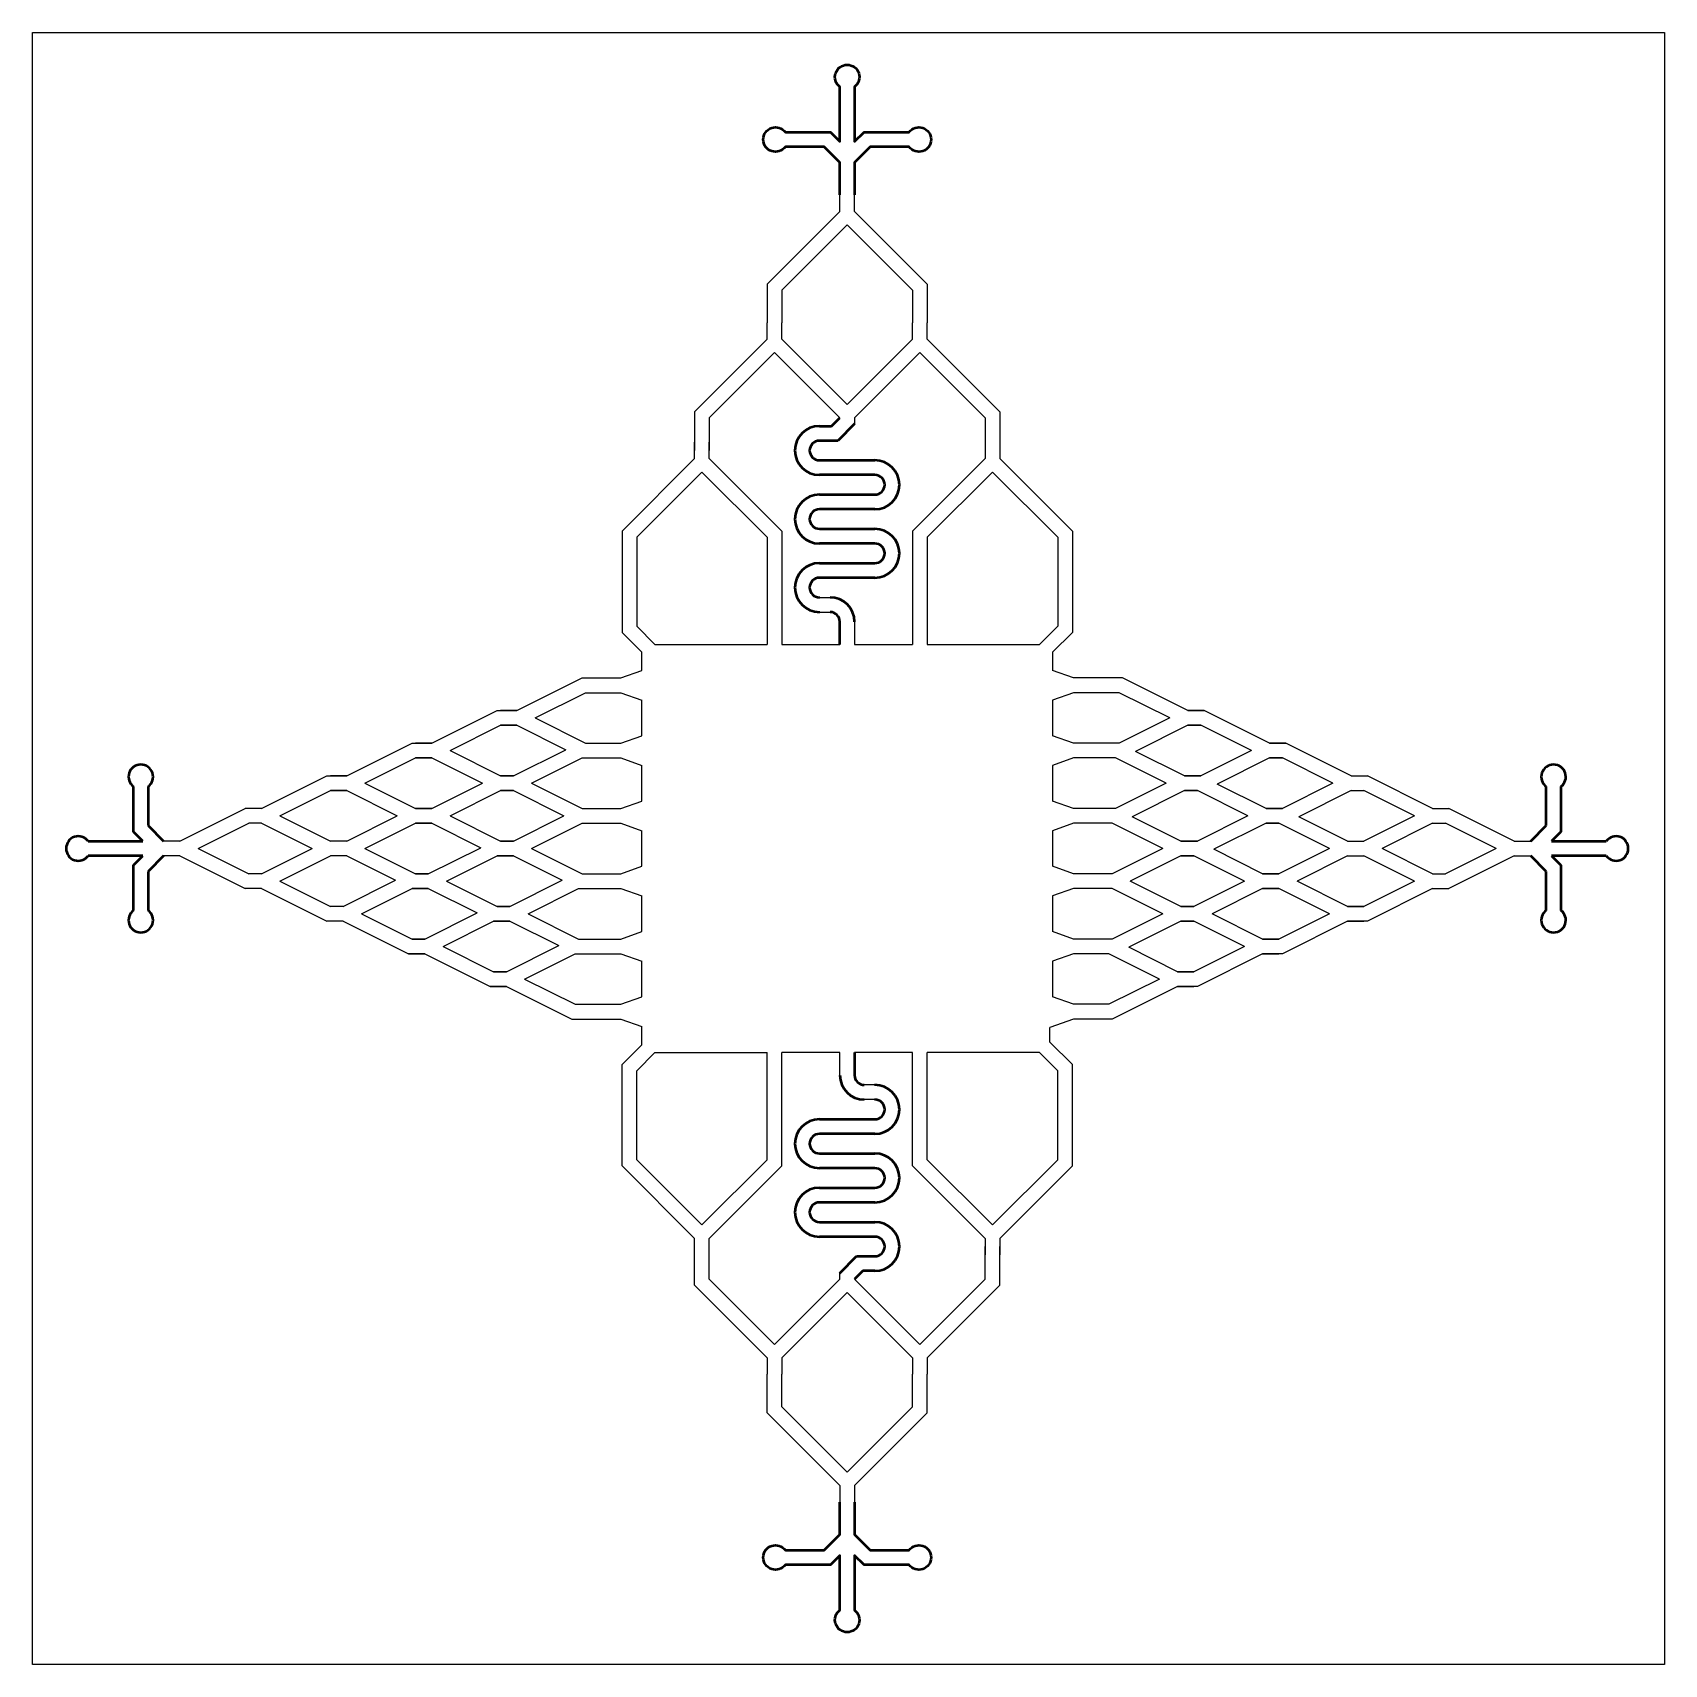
# Model space of a CAD drawing. Header units: millimetres. Extents: x 0 to 100, y 0 to 100.
import ezdxf

# ---------------------------------------------------------------- set-up
doc = ezdxf.new("R2010")
doc.units = ezdxf.units.MM
doc.layers.add('Visible (ISO)', color=7, linetype='Continuous', lineweight=50)

msp = doc.modelspace()

# ---------------------------------------------------------------- linework, layer by layer
for p, q in [((49.47, 89.04), (49.47, 90.05)), ((50.37, 89.04), (50.37, 90.05)), ((49.47, 89.04), (45.02, 84.59)), ((50.37, 89.04), (54.82, 84.59)), ((49.92, 88.22), (45.92, 84.22)), ((49.92, 88.22), (53.92, 84.22)), ((45.02, 84.59), (45.02, 82.22)), ((45.92, 84.22), (45.92, 82.22)), ((53.92, 84.22), (53.92, 82.22)), ((54.82, 84.59), (54.82, 82.22)), ((45.02, 81.22), (45.02, 82.22)), ((45.92, 81.22), (45.92, 82.22)), ((53.92, 81.22), (53.92, 82.22)), ((54.82, 81.22), (54.82, 82.22)), ((45.02, 81.22), (40.57, 76.77)), ((45.92, 81.22), (49.92, 77.22)), ((53.92, 81.22), (49.92, 77.22)), ((54.82, 81.22), (59.27, 76.77)), ((45.47, 80.4), (41.47, 76.4)), ((45.47, 80.4), (49.47, 76.4)), ((54.37, 80.4), (50.37, 76.4)), ((54.37, 80.4), (58.37, 76.4)), ((40.57, 76.77), (40.57, 74.4)), ((41.47, 76.4), (41.47, 74.4)), ((49.47, 76.4), (49.47, 76.4)), ((50.37, 76.4), (50.37, 76.02)), ((58.37, 76.4), (58.37, 74.4)), ((59.27, 76.77), (59.27, 74.4)), ((40.57, 73.9), (40.57, 74.9)), ((41.47, 73.9), (41.47, 74.9)), ((58.37, 74.4), (58.37, 73.9)), ((59.27, 74.4), (59.27, 73.9)), ((40.57, 73.9), (36.12, 69.45)), ((41.02, 73.07), (37.02, 69.07)), ((41.02, 73.07), (45.02, 69.07)), ((41.47, 73.9), (45.92, 69.45)), ((58.37, 73.9), (53.92, 69.45)), ((58.82, 73.07), (54.82, 69.07)), ((58.82, 73.07), (62.82, 69.07)), ((59.27, 73.9), (63.72, 69.45)), ((36.12, 69.45), (36.12, 63.24)), ((37.02, 69.07), (37.02, 63.62)), ((45.02, 69.07), (45.02, 62.5)), ((45.92, 69.45), (45.92, 62.5)), ((53.92, 69.45), (53.92, 62.5)), ((54.82, 69.07), (54.82, 62.5)), ((62.82, 69.07), (62.82, 63.62)), ((63.72, 69.45), (63.72, 63.24)), ((48.22, 65.39), (49.02, 65.39)), ((48.22, 64.49), (48.87, 64.49)), ((36.12, 63.24), (37.34, 62.03)), ((37.02, 63.62), (38.14, 62.5)), ((50.37, 63.98), (50.37, 62.5)), ((62.82, 63.62), (61.7, 62.5)), ((63.72, 63.24), (62.5, 62.03)), ((37.34, 60.91), (37.34, 62.03)), ((29.68, 58.45), (33.68, 60.45)), ((33.68, 60.45), (36.05, 60.45)), ((36.05, 60.45), (37.34, 60.91)), ((63.79, 60.45), (62.5, 60.91)), ((66.8, 60.45), (63.79, 60.45)), ((70.8, 58.45), (66.8, 60.45)), ((30.79, 58), (33.89, 59.55)), ((33.89, 59.55), (36.05, 59.55)), ((36.05, 59.55), (37.34, 59.09)), ((63.79, 59.55), (62.5, 59.09)), ((66.59, 59.55), (63.79, 59.55)), ((69.69, 58), (66.59, 59.55)), ((24.46, 56.45), (28.46, 58.45)), ((28.46, 58.45), (29.68, 58.45)), ((29.68, 58.45), (28.68, 58.45)), ((30.79, 58), (33.89, 56.45)), ((69.69, 58), (66.59, 56.45)), ((71.8, 58.45), (70.8, 58.45)), ((70.8, 58.45), (71.8, 58.45)), ((75.8, 56.45), (71.8, 58.45)), ((25.58, 56), (28.68, 57.55)), ((29.68, 57.55), (28.68, 57.55)), ((28.68, 57.55), (29.68, 57.55)), ((29.68, 57.55), (32.67, 56.05)), ((70.8, 57.55), (67.59, 55.95)), ((71.59, 57.55), (70.8, 57.55)), ((70.8, 57.55), (71.59, 57.55)), ((74.69, 56), (71.59, 57.55)), ((19.25, 54.45), (23.25, 56.45)), ((23.25, 56.45), (24.46, 56.45)), ((24.46, 56.45), (23.46, 56.45)), ((25.58, 56), (28.68, 54.45)), ((29.46, 54.45), (32.67, 56.05)), ((33.89, 56.45), (36.05, 56.45)), ((33.89, 56.45), (35.84, 56.45)), ((36.05, 56.45), (37.34, 56.91)), ((63.79, 56.45), (62.5, 56.91)), ((66.59, 56.45), (63.79, 56.45)), ((66.59, 56.45), (63.79, 56.45)), ((74.69, 56), (71.59, 54.45)), ((76.8, 56.45), (75.8, 56.45)), ((75.8, 56.45), (76.8, 56.45)), ((80.8, 54.45), (76.8, 56.45)), ((20.36, 54), (23.46, 55.55)), ((24.46, 55.55), (23.46, 55.55)), ((23.46, 55.55), (24.46, 55.55)), ((24.46, 55.55), (27.56, 54)), ((30.58, 54), (33.68, 55.55)), ((33.68, 55.55), (35.84, 55.55)), ((33.68, 55.55), (36.05, 55.55)), ((36.05, 55.55), (37.34, 55.09)), ((63.79, 55.55), (62.5, 55.09)), ((66.37, 55.55), (63.79, 55.55)), ((66.37, 55.55), (64.21, 55.55)), ((69.47, 54), (66.37, 55.55)), ((70.59, 54.45), (67.59, 55.95)), ((75.8, 55.55), (72.59, 53.95)), ((76.59, 55.55), (75.8, 55.55)), ((75.8, 55.55), (76.59, 55.55)), ((79.69, 54), (76.59, 55.55)), ((14.03, 52.45), (18.03, 54.45)), ((18.03, 54.45), (19.25, 54.45)), ((19.25, 54.45), (18.25, 54.45)), ((20.36, 54), (23.46, 52.45)), ((28.68, 54.45), (29.46, 54.45)), ((28.68, 54.45), (29.46, 54.45)), ((29.46, 54.45), (28.68, 54.45)), ((30.58, 54), (33.68, 52.45)), ((69.47, 54), (66.37, 52.45)), ((71.59, 54.45), (70.59, 54.45)), ((71.59, 54.45), (70.59, 54.45)), ((70.59, 54.45), (71.59, 54.45)), ((79.69, 54), (76.59, 52.45)), ((80.8, 54.45), (81.8, 54.45)), ((85.8, 52.45), (81.8, 54.45)), ((15.15, 52), (18.25, 53.55)), ((18.25, 53.55), (19.25, 53.55)), ((19.25, 53.55), (18.25, 53.55)), ((19.25, 53.55), (22.35, 52)), ((24.46, 52.45), (27.56, 54)), ((25.58, 52), (28.68, 53.55)), ((28.68, 53.55), (29.46, 53.55)), ((28.68, 53.55), (29.46, 53.55)), ((29.46, 53.55), (28.68, 53.55)), ((29.46, 53.55), (32.56, 52)), ((70.59, 53.55), (67.38, 51.95)), ((71.38, 53.55), (70.59, 53.55)), ((71.38, 53.55), (70.59, 53.55)), ((70.59, 53.55), (71.38, 53.55)), ((74.48, 52), (71.38, 53.55)), ((75.59, 52.45), (72.59, 53.95)), ((80.8, 53.55), (77.6, 51.95)), ((80.8, 53.55), (81.59, 53.55)), ((84.69, 52), (81.59, 53.55)), ((9.03, 50.45), (13.03, 52.45)), ((14.03, 52.45), (13.03, 52.45)), ((15.15, 52), (18.25, 50.45)), ((24.46, 52.45), (23.46, 52.45)), ((23.46, 52.45), (24.46, 52.45)), ((23.46, 52.45), (24.46, 52.45)), ((33.68, 52.45), (35.84, 52.45)), ((33.68, 52.45), (36.05, 52.45)), ((36.05, 52.45), (37.34, 52.91)), ((63.79, 52.45), (62.5, 52.91)), ((66.37, 52.45), (63.79, 52.45)), ((66.37, 52.45), (64.21, 52.45)), ((74.48, 52), (71.38, 50.45)), ((76.59, 52.45), (75.59, 52.45)), ((76.59, 52.45), (75.59, 52.45)), ((75.59, 52.45), (76.59, 52.45)), ((84.69, 52), (81.59, 50.45)), ((85.8, 52.45), (86.8, 52.45)), ((90.8, 50.45), (86.8, 52.45)), ((10.15, 50), (13.25, 51.55)), ((14.03, 51.55), (13.25, 51.55)), ((14.03, 51.55), (17.13, 50)), ((19.25, 50.45), (22.35, 52)), ((20.36, 50), (23.46, 51.55)), ((24.46, 51.55), (23.46, 51.55)), ((23.46, 51.55), (24.46, 51.55)), ((23.46, 51.55), (24.46, 51.55)), ((24.46, 51.55), (27.46, 50.05)), ((25.58, 52), (28.68, 50.45)), ((29.46, 50.45), (32.56, 52)), ((30.58, 50), (33.68, 51.55)), ((33.68, 51.55), (35.84, 51.55)), ((33.68, 51.55), (36.05, 51.55)), ((36.05, 51.55), (37.34, 51.09)), ((63.79, 51.55), (62.5, 51.09)), ((66.16, 51.55), (63.79, 51.55)), ((66.16, 51.55), (64, 51.55)), ((69.26, 50), (66.16, 51.55)), ((70.37, 50.45), (67.38, 51.95)), ((75.59, 51.55), (72.38, 49.95)), ((76.38, 51.55), (75.59, 51.55)), ((76.38, 51.55), (75.59, 51.55)), ((75.59, 51.55), (76.38, 51.55)), ((79.48, 50), (76.38, 51.55)), ((80.59, 50.45), (77.6, 51.95)), ((85.8, 51.55), (82.7, 50)), ((85.8, 51.55), (86.59, 51.55)), ((89.69, 50), (86.59, 51.55)), ((9.03, 50.45), (8.03, 50.45)), ((19.25, 50.45), (18.25, 50.45)), ((24.25, 48.45), (27.46, 50.05)), ((28.68, 50.45), (29.46, 50.45)), ((28.68, 50.45), (29.46, 50.45)), ((29.46, 50.45), (28.68, 50.45)), ((69.26, 50), (66.16, 48.45)), ((71.38, 50.45), (70.37, 50.45)), ((71.38, 50.45), (70.37, 50.45)), ((70.37, 50.45), (71.38, 50.45)), ((79.48, 50), (76.38, 48.45)), ((80.59, 50.45), (81.59, 50.45)), ((89.69, 50), (86.59, 48.45)), ((90.8, 50.45), (91.81, 50.45)), ((9.03, 49.55), (8.03, 49.55)), ((9.03, 49.55), (13.03, 47.55)), ((10.15, 50), (13.25, 48.45)), ((14.03, 48.45), (17.13, 50)), ((15.15, 48), (18.25, 49.55)), ((19.25, 49.55), (18.25, 49.55)), ((19.25, 49.55), (22.24, 48.05)), ((20.36, 50), (23.46, 48.45)), ((25.36, 48), (28.46, 49.55)), ((29.46, 49.55), (28.46, 49.55)), ((28.46, 49.55), (29.46, 49.55)), ((28.46, 49.55), (29.46, 49.55)), ((29.46, 49.55), (32.46, 48.05)), ((30.58, 50), (33.68, 48.45)), ((70.37, 49.55), (67.27, 48)), ((71.16, 49.55), (70.37, 49.55)), ((71.16, 49.55), (70.37, 49.55)), ((70.37, 49.55), (71.16, 49.55)), ((74.26, 48), (71.16, 49.55)), ((75.38, 48.45), (72.38, 49.95)), ((80.59, 49.55), (77.49, 48)), ((80.59, 49.55), (81.59, 49.55)), ((84.69, 48), (81.59, 49.55)), ((85.8, 48.45), (82.7, 50)), ((90.8, 49.55), (86.8, 47.55)), ((90.8, 49.55), (91.81, 49.55)), ((14.03, 48.45), (13.25, 48.45)), ((19.04, 46.45), (22.24, 48.05)), ((23.46, 48.45), (24.25, 48.45)), ((23.46, 48.45), (24.25, 48.45)), ((24.25, 48.45), (23.46, 48.45)), ((29.25, 46.45), (32.46, 48.05)), ((33.68, 48.45), (35.84, 48.45)), ((33.68, 48.45), (36.05, 48.45)), ((36.05, 48.45), (37.34, 48.91)), ((63.79, 48.45), (62.5, 48.91)), ((66.16, 48.45), (63.79, 48.45)), ((66.16, 48.45), (64, 48.45)), ((70.37, 46.45), (67.27, 48)), ((74.26, 48), (71.16, 46.45)), ((76.38, 48.45), (75.38, 48.45)), ((76.38, 48.45), (75.38, 48.45)), ((75.38, 48.45), (76.38, 48.45)), ((85.8, 48.45), (86.59, 48.45)), ((14.03, 47.55), (13.03, 47.55)), ((14.03, 47.55), (18.03, 45.55)), ((15.15, 48), (18.25, 46.45)), ((20.15, 46), (23.25, 47.55)), ((24.25, 47.55), (23.25, 47.55)), ((23.25, 47.55), (24.25, 47.55)), ((23.25, 47.55), (24.25, 47.55)), ((24.25, 47.55), (27.24, 46.05)), ((25.36, 48), (28.46, 46.45)), ((30.36, 46), (33.46, 47.55)), ((33.46, 47.55), (35.63, 47.55)), ((33.46, 47.55), (36.05, 47.55)), ((36.05, 47.55), (37.34, 47.09)), ((63.79, 47.55), (62.5, 47.09)), ((66.16, 47.55), (63.79, 47.55)), ((66.16, 47.55), (64, 47.55)), ((69.26, 46), (66.16, 47.55)), ((75.38, 47.55), (72.28, 46)), ((76.38, 47.55), (75.38, 47.55)), ((76.38, 47.55), (75.38, 47.55)), ((75.38, 47.55), (76.38, 47.55)), ((79.48, 46), (76.38, 47.55)), ((80.59, 46.45), (77.49, 48)), ((84.69, 48), (81.59, 46.45)), ((85.8, 47.55), (81.8, 45.55)), ((85.8, 47.55), (86.8, 47.55)), ((19.04, 46.45), (18.25, 46.45)), ((24.04, 44.45), (27.24, 46.05)), ((28.46, 46.45), (29.25, 46.45)), ((28.46, 46.45), (29.25, 46.45)), ((29.25, 46.45), (28.46, 46.45)), ((71.16, 46.45), (70.37, 46.45)), ((71.16, 46.45), (70.37, 46.45)), ((70.37, 46.45), (71.16, 46.45)), ((81.59, 46.45), (80.59, 46.45)), ((80.59, 46.45), (81.59, 46.45)), ((19.04, 45.55), (18.03, 45.55)), ((19.04, 45.55), (23.04, 43.55)), ((20.15, 46), (23.25, 44.45)), ((25.15, 44), (28.25, 45.55)), ((29.25, 45.55), (28.25, 45.55)), ((28.25, 45.55), (29.25, 45.55)), ((28.25, 45.55), (29.25, 45.55)), ((29.25, 45.55), (32.25, 44.05)), ((30.36, 46), (33.46, 44.45)), ((69.26, 46), (66.16, 44.45)), ((70.37, 45.55), (67.17, 43.95)), ((71.16, 45.55), (70.37, 45.55)), ((71.16, 45.55), (70.37, 45.55)), ((70.37, 45.55), (71.16, 45.55)), ((74.26, 44), (71.16, 45.55)), ((75.38, 44.45), (72.28, 46)), ((79.48, 46), (76.38, 44.45)), ((80.59, 45.55), (76.59, 43.55)), ((81.8, 45.55), (80.59, 45.55)), ((80.59, 45.55), (81.59, 45.55)), ((23.25, 44.45), (24.04, 44.45)), ((24.04, 44.45), (23.25, 44.45)), ((29.04, 42.45), (32.25, 44.05)), ((33.46, 44.45), (35.63, 44.45)), ((33.46, 44.45), (36.05, 44.45)), ((36.05, 44.45), (37.34, 44.91)), ((63.79, 44.45), (62.5, 44.91)), ((66.16, 44.45), (63.79, 44.45)), ((66.16, 44.45), (64, 44.45)), ((76.38, 44.45), (75.38, 44.45)), ((75.38, 44.45), (76.38, 44.45)), ((23.04, 43.55), (24.04, 43.55)), ((24.04, 43.55), (23.04, 43.55)), ((24.04, 43.55), (28.04, 41.55)), ((25.15, 44), (28.25, 42.45)), ((30.15, 42), (33.25, 43.55)), ((33.25, 43.55), (36.05, 43.55)), ((33.25, 43.55), (36.05, 43.55)), ((36.05, 43.55), (37.34, 43.09)), ((63.79, 43.55), (62.5, 43.09)), ((65.95, 43.55), (63.79, 43.55)), ((65.95, 43.55), (64, 43.55)), ((69.05, 42), (65.95, 43.55)), ((70.16, 42.45), (67.17, 43.95)), ((74.26, 44), (71.16, 42.45)), ((75.38, 43.55), (71.38, 41.55)), ((76.59, 43.55), (75.38, 43.55)), ((75.38, 43.55), (76.38, 43.55)), ((28.25, 42.45), (29.04, 42.45)), ((29.04, 42.45), (28.25, 42.45)), ((71.16, 42.45), (70.16, 42.45)), ((70.16, 42.45), (71.16, 42.45)), ((29.04, 41.55), (28.04, 41.55)), ((28.04, 41.55), (29.04, 41.55)), ((29.04, 41.55), (33.04, 39.55)), ((30.15, 42), (33.25, 40.45)), ((69.05, 42), (65.95, 40.45)), ((70.16, 41.55), (66.16, 39.55)), ((71.38, 41.55), (70.16, 41.55)), ((70.16, 41.55), (71.16, 41.55)), ((33.25, 40.45), (36.05, 40.45)), ((36.05, 40.45), (37.34, 40.91)), ((63.79, 40.45), (62.5, 40.91)), ((65.95, 40.45), (63.79, 40.45)), ((33.04, 39.55), (36.05, 39.55)), ((36.05, 39.55), (37.34, 39.09)), ((63.79, 39.55), (62.34, 39.02)), ((62.34, 38.14), (62.34, 39.02)), ((66.16, 39.55), (63.79, 39.55)), ((63.72, 36.76), (62.34, 38.14)), ((36.12, 36.76), (37.34, 37.97)), ((37.02, 36.38), (38.14, 37.5)), ((38.14, 37.5), (45.02, 37.5)), ((45.02, 30.93), (45.02, 37.5)), ((45.92, 30.55), (45.92, 37.5)), ((49.47, 36.02), (49.47, 37.5)), ((53.92, 30.55), (53.92, 37.5)), ((54.82, 30.93), (54.82, 37.5)), ((62.82, 36.38), (61.7, 37.5)), ((36.12, 30.55), (36.12, 36.76)), ((37.02, 30.93), (37.02, 36.38)), ((62.82, 30.93), (62.82, 36.38)), ((63.72, 30.55), (63.72, 36.76)), ((51.62, 35.51), (50.97, 35.51)), ((51.62, 34.61), (50.82, 34.61)), ((40.57, 26.1), (36.12, 30.55)), ((41.02, 26.93), (37.02, 30.93)), ((41.02, 26.93), (45.02, 30.93)), ((41.47, 26.1), (45.92, 30.55)), ((58.37, 26.1), (53.92, 30.55)), ((58.82, 26.93), (54.82, 30.93)), ((58.82, 26.93), (62.82, 30.93)), ((59.27, 26.1), (63.72, 30.55)), ((40.57, 25.6), (40.57, 26.1)), ((41.47, 25.6), (41.47, 26.1)), ((58.37, 26.1), (58.37, 25.1)), ((59.27, 26.1), (59.27, 25.1)), ((40.57, 23.23), (40.57, 25.6)), ((41.47, 23.6), (41.47, 25.6)), ((58.37, 23.6), (58.37, 25.6)), ((59.27, 23.23), (59.27, 25.6)), ((45.02, 18.78), (40.57, 23.23)), ((45.47, 19.6), (41.47, 23.6)), ((45.47, 19.6), (49.47, 23.6)), ((49.47, 23.6), (49.47, 23.98)), ((54.37, 19.6), (50.37, 23.6)), ((50.37, 23.6), (50.37, 23.6)), ((54.37, 19.6), (58.37, 23.6)), ((54.82, 18.78), (59.27, 23.23)), ((45.92, 18.78), (49.92, 22.78)), ((53.92, 18.78), (49.92, 22.78)), ((45.02, 18.78), (45.02, 17.78)), ((45.92, 18.78), (45.92, 17.78)), ((53.92, 18.78), (53.92, 17.78)), ((54.82, 18.78), (54.82, 17.78)), ((45.02, 15.41), (45.02, 17.78)), ((45.92, 15.78), (45.92, 17.78)), ((53.92, 15.78), (53.92, 17.78)), ((54.82, 15.41), (54.82, 17.78)), ((49.47, 10.96), (45.02, 15.41)), ((49.92, 11.78), (45.92, 15.78)), ((49.92, 11.78), (53.92, 15.78)), ((50.37, 10.96), (54.82, 15.41)), ((49.47, 10.96), (49.47, 9.95)), ((50.37, 10.96), (50.37, 9.95))]:
    msp.add_line(p, q)
msp.add_lwpolyline([(0, 0), (0, 100), (100, 100), (100, 0)], close=True)
for points in [[(38.14, 62.5), (45.02, 62.5)], [(45.92, 62.5), (49.47, 62.5)], [(50.37, 62.5), (53.92, 62.5)], [(54.82, 62.5), (61.7, 62.5)], [(62.5, 62.03), (62.5, 60.91)], [(37.34, 56.91), (37.34, 59.09)], [(62.5, 59.09), (62.5, 56.91)], [(37.34, 52.91), (37.34, 55.09)], [(62.5, 55.09), (62.5, 52.91)], [(37.34, 48.91), (37.34, 51.09)], [(62.5, 51.09), (62.5, 48.91)], [(37.34, 44.91), (37.34, 47.09)], [(62.5, 47.09), (62.5, 44.91)], [(37.34, 40.91), (37.34, 43.09)], [(62.5, 43.09), (62.5, 40.91)], [(37.34, 37.97), (37.34, 39.09)], [(49.47, 37.5), (45.92, 37.5)], [(53.92, 37.5), (50.37, 37.5)], [(61.7, 37.5), (54.82, 37.5)]]:
    msp.add_lwpolyline(points)
at = {"layer": 'Visible (ISO)'}
for p, q in [((48.96, 75.89), (49.47, 76.4)), ((50.37, 76.02), (49.34, 74.99)), ((48.22, 75.89), (48.96, 75.89)), ((49.34, 74.99), (48.22, 74.99)), ((48.22, 73.79), (51.62, 73.79)), ((51.62, 72.89), (48.22, 72.89)), ((48.22, 71.69), (51.62, 71.69)), ((51.62, 70.79), (48.22, 70.79)), ((48.22, 69.59), (51.62, 69.59)), ((51.62, 68.69), (48.22, 68.69)), ((48.22, 67.49), (51.62, 67.49)), ((51.62, 66.59), (48.22, 66.59)), ((49.47, 62.5), (49.47, 63.89)), ((6.18, 51.03), (6.18, 53.79)), ((7.08, 53.79), (7.08, 51.4)), ((92.76, 51.4), (92.76, 53.79)), ((93.66, 53.79), (93.66, 51.03)), ((6.76, 50.45), (6.18, 51.03)), ((7.08, 51.4), (8.03, 50.45)), ((91.81, 50.45), (92.76, 51.4)), ((93.66, 51.03), (93.08, 50.45)), ((3.4, 50.45), (6.76, 50.45)), ((93.08, 50.45), (96.44, 50.45)), ((6.76, 49.55), (3.4, 49.55)), ((6.18, 48.97), (6.76, 49.55)), ((8.03, 49.55), (7.08, 48.6)), ((92.76, 48.6), (91.81, 49.55)), ((93.08, 49.55), (93.66, 48.97)), ((96.44, 49.55), (93.08, 49.55)), ((6.18, 46.21), (6.18, 48.97)), ((7.08, 48.6), (7.08, 46.21)), ((92.76, 46.21), (92.76, 48.6)), ((93.66, 48.97), (93.66, 46.21)), ((50.37, 37.5), (50.37, 36.11)), ((48.22, 33.41), (51.62, 33.41)), ((51.62, 32.51), (48.22, 32.51)), ((48.22, 31.31), (51.62, 31.31)), ((51.62, 30.41), (48.22, 30.41)), ((48.22, 29.21), (51.62, 29.21)), ((51.62, 28.31), (48.22, 28.31)), ((48.22, 27.11), (51.62, 27.11)), ((51.62, 26.21), (48.22, 26.21)), ((49.47, 23.98), (50.5, 25.01)), ((50.5, 25.01), (51.62, 25.01)), ((50.87, 24.11), (50.37, 23.6)), ((51.62, 24.11), (50.87, 24.11))]:
    msp.add_line(p, q, dxfattribs=at)
for points in [[(49.47, 90.05), (49.47, 92.05), (48.51, 93), (46.13, 93, -3), (46.13, 93.9), (48.89, 93.9), (49.47, 93.32), (49.47, 96.68, -3), (50.37, 96.68), (50.37, 93.32), (50.95, 93.9), (53.71, 93.9, -3), (53.71, 93), (51.32, 93), (50.37, 92.05), (50.37, 90.05)], [(50.37, 9.95), (50.37, 7.95), (51.32, 7), (53.71, 7, -3), (53.71, 6.1), (50.95, 6.1), (50.37, 6.68), (50.37, 3.32, -3), (49.47, 3.32), (49.47, 6.68), (48.89, 6.1), (46.13, 6.1, -3), (46.13, 7), (48.51, 7), (49.47, 7.95), (49.47, 9.95)]]:
    msp.add_lwpolyline(points, format="xyb", dxfattribs=at)
for centre, radius, start, end in [((48.22, 74.39), 1.5, 90, 270), ((48.22, 74.39), 0.6, 90, 270), ((51.62, 72.29), 1.5, 270, 90), ((51.62, 72.29), 0.6, 270, 90), ((48.22, 70.19), 1.5, 90, 270), ((48.22, 70.19), 0.6, 90, 270), ((51.62, 68.09), 1.5, 270, 90), ((51.62, 68.09), 0.6, 270, 90), ((48.22, 65.99), 1.5, 90, 270), ((48.22, 65.99), 0.6, 90, 270), ((48.87, 63.89), 1.5, 0, 90), ((48.87, 63.89), 0.6, 0, 90), ((6.63, 54.39), 0.75, 306.8699, 233.1301), ((93.21, 54.39), 0.75, 306.8699, 233.1301), ((2.8, 50), 0.75, 36.8699, 323.1301), ((97.04, 50), 0.75, 216.8699, 143.1301), ((6.63, 45.61), 0.75, 126.8699, 53.1301), ((93.21, 45.61), 0.75, 126.8699, 53.1301), ((50.97, 36.11), 1.5, 180, 270), ((50.97, 36.11), 0.6, 180, 270), ((51.62, 34.01), 1.5, 270, 90), ((51.62, 34.01), 0.6, 270, 90), ((48.22, 31.91), 1.5, 90, 270), ((48.22, 31.91), 0.6, 90, 270), ((51.62, 29.81), 1.5, 270, 90), ((51.62, 29.81), 0.6, 270, 90), ((48.22, 27.71), 1.5, 90, 270), ((48.22, 27.71), 0.6, 90, 270), ((51.62, 25.61), 1.5, 270, 90), ((51.62, 25.61), 0.6, 270, 90)]:
    msp.add_arc(centre, radius, start, end, dxfattribs=at)

doc.saveas('drawing.dxf')
